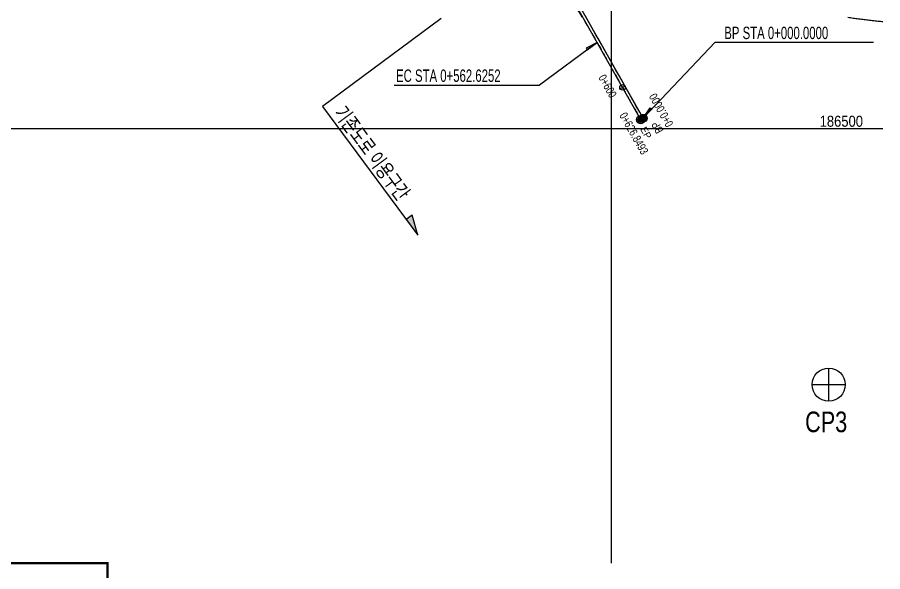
# Model space of a CAD drawing. Header units: inches. Extents: x 0 to 2523, y 0 to 1782.
# Drawn here: x 614 to 1242, y 713 to 1115 of the extents above; entities that cross this region are included whole.
import ezdxf
from ezdxf.enums import TextEntityAlignment as Align

# ---------------------------------------------------------------- set-up
doc = ezdxf.new("R2010")
doc.units = ezdxf.units.IN
doc.header["$LTSCALE"] = 12
doc.header["$MEASUREMENT"] = 0
doc.linetypes.add('HIDDEN', pattern=[0.375, 0.25, -0.125])
for name, color, linetype in [('CA-ALGN-CNTL', 2, 'Continuous'), ('CA-ALGN-IPLN', 1, 'Continuous'), ('CA-ALGN-STSM', 2, 'Continuous'), ('CA-ALGN-TEXT', 3, 'Continuous'), ('CA-LEAL', 1, 'Continuous'), ('CA-LEAT', 3, 'Continuous'), ('CV-GRID-LINE', 1, 'Continuous'), ('CV-GRID-TEXT', 4, 'Continuous'), ('CV-SURV-SYMB', 3, 'Continuous'), ('CV-SURV-TEXT', 3, 'Continuous'), ('CZ-LIN1', 7, 'Continuous'), ('CZ-TEX1', 6, 'Continuous')]:
    doc.layers.add(name, color=color, linetype=linetype)
doc.styles.add('GHS', font='Dotum.ttf')
doc.styles.get("Standard").update_dxf_attribs({"font": 'Dotum.ttf'})

msp = doc.modelspace()

# ---------------------------------------------------------------- hatches: boundary and pattern name
at = {"layer": 'CA-LEAL'}
for points in [[(1034.54, 1096.49), (1026.49, 1092.34), (1027.35, 1091.17)], [(1073.99, 1048.02), (1072.94, 1049.01), (1067.84, 1041.53)]]:
    msp.add_hatch(color=1, dxfattribs=at).paths.add_polyline_path(points)
at = {"layer": 'CZ-LIN1'}
msp.add_hatch(color=256, dxfattribs=at).paths.add_polyline_path([(900.36, 971.23), (896.08, 968.07), (904.5, 956.69)])

# ---------------------------------------------------------------- linework, layer by layer
at = {"layer": 'CA-ALGN-CNTL', "linetype": 'HIDDEN', "ltscale": 2, "flags": 128}
msp.add_lwpolyline([(989.05, 1163.72), (989.45, 1163.22), (990.08, 1162.44), (990.7, 1161.66), (991.32, 1160.87), (991.94, 1160.09), (992.56, 1159.3), (993.17, 1158.51), (993.79, 1157.73), (994.4, 1156.94), (995.01, 1156.14), (995.62, 1155.35), (996.23, 1154.56), (996.84, 1153.76), (997.44, 1152.97), (998.04, 1152.17), (998.65, 1151.37), (999.25, 1150.57), (999.85, 1149.77), (1000.44, 1148.97), (1001.04, 1148.16), (1001.63, 1147.36), (1002.22, 1146.55), (1002.81, 1145.75), (1003.4, 1144.94), (1003.99, 1144.13), (1004.42, 1143.54), (1004.58, 1143.32), (1005.16, 1142.51), (1005.74, 1141.7), (1006.32, 1140.88), (1006.9, 1140.07), (1007.48, 1139.25), (1008.06, 1138.43), (1008.63, 1137.61), (1009.2, 1136.79), (1009.78, 1135.97), (1010.34, 1135.15), (1010.91, 1134.33), (1011.48, 1133.5), (1012.04, 1132.68), (1012.61, 1131.85), (1013.17, 1131.02), (1013.73, 1130.2), (1014.28, 1129.37), (1014.84, 1128.53), (1015.4, 1127.7), (1015.85, 1127.02), (1015.95, 1126.87), (1016.5, 1126.03), (1017.05, 1125.2), (1017.6, 1124.36), (1018.14, 1123.52), (1018.69, 1122.69), (1019.23, 1121.85), (1019.77, 1121.01), (1020.31, 1120.16), (1020.85, 1119.32), (1021.39, 1118.48), (1021.92, 1117.63), (1022.45, 1116.78), (1022.98, 1115.94), (1023.51, 1115.09), (1024.04, 1114.24), (1024.57, 1113.39), (1025.09, 1112.54), (1025.61, 1111.68), (1026.13, 1110.83), (1026.58, 1110.1), (1026.65, 1109.98), (1027.17, 1109.12), (1027.69, 1108.26), (1028.2, 1107.41), (1028.71, 1106.55), (1029.22, 1105.69), (1029.73, 1104.83), (1030.24, 1103.96), (1030.74, 1103.1), (1031.25, 1102.24), (1031.75, 1101.37), (1032.25, 1100.51), (1032.75, 1099.64), (1033.25, 1098.77), (1033.74, 1097.9), (1034.23, 1097.03), (1034.54, 1096.49), (1034.73, 1096.16), (1035.22, 1095.29), (1035.71, 1094.42), (1036.2, 1093.55), (1036.62, 1092.81), (1036.69, 1092.68), (1037.18, 1091.81), (1037.67, 1090.94), (1038.16, 1090.07), (1038.66, 1089.19), (1039.15, 1088.32), (1039.64, 1087.45), (1040.13, 1086.58), (1040.62, 1085.71), (1041.11, 1084.84), (1041.6, 1083.97), (1042.09, 1083.1), (1042.59, 1082.23), (1043.08, 1081.36), (1043.57, 1080.48), (1044.06, 1079.61), (1044.55, 1078.74), (1045.04, 1077.87), (1045.53, 1077), (1046.03, 1076.13), (1046.52, 1075.26), (1047.01, 1074.39), (1047.5, 1073.52), (1047.99, 1072.65), (1048.48, 1071.77), (1048.97, 1070.9), (1049.46, 1070.03), (1049.96, 1069.16), (1050.45, 1068.29), (1050.94, 1067.42), (1051.43, 1066.55), (1051.92, 1065.68), (1052.41, 1064.81), (1052.9, 1063.94), (1053.39, 1063.06), (1053.89, 1062.19), (1054.38, 1061.32), (1054.87, 1060.45), (1055.36, 1059.58), (1055.85, 1058.71), (1056.34, 1057.84), (1056.83, 1056.97), (1057.32, 1056.1), (1057.82, 1055.23), (1058.31, 1054.35), (1058.8, 1053.48), (1059.29, 1052.61), (1059.78, 1051.74), (1060.27, 1050.87), (1060.76, 1050), (1061.26, 1049.13), (1061.75, 1048.26), (1062.24, 1047.39), (1062.73, 1046.52), (1063.22, 1045.64), (1063.71, 1044.77), (1064.2, 1043.9), (1064.69, 1043.03), (1065.19, 1042.16), (1065.68, 1041.29), (1066.09, 1040.55), (1066.09, 1040.55)], dxfattribs=at)
at = {"layer": 'CA-ALGN-CNTL'}
for points in [[(1067.84, 1041.53), (1065.38, 1045.89), (1062.92, 1050.24), (1060.47, 1054.6), (1058.01, 1058.95), (1055.55, 1063.31), (1053.1, 1067.66), (1050.64, 1072.02), (1048.18, 1076.37), (1045.73, 1080.73), (1043.27, 1085.08), (1040.81, 1089.44), (1038.36, 1093.79), (1035.9, 1098.15), (1033.45, 1102.5), (1030.99, 1106.86), (1028.53, 1111.21), (1026.08, 1115.57)], [(1216.2, 1114.84), (1217.19, 1114.7), (1218.18, 1114.56), (1219.17, 1114.42), (1220.16, 1114.28), (1221.15, 1114.14), (1222.15, 1114.01), (1223.14, 1113.87), (1224.13, 1113.74), (1225.12, 1113.61), (1226.11, 1113.48), (1226.41, 1113.45), (1227.1, 1113.36), (1228.1, 1113.23), (1229.09, 1113.11), (1230.08, 1112.99), (1231.07, 1112.87), (1232.07, 1112.76), (1233.06, 1112.64), (1234.05, 1112.53), (1235.05, 1112.42), (1236.04, 1112.31), (1237.04, 1112.2), (1238.03, 1112.09), (1239.02, 1111.99), (1240.02, 1111.88), (1241.01, 1111.78), (1241.57, 1111.73)]]:
    msp.add_lwpolyline(points, dxfattribs=at)
at = {"layer": 'CA-ALGN-IPLN', "linetype": 'Continuous'}
msp.add_line((1067.84, 1041.53), (950.14, 1250.19), dxfattribs=at)
at = {"layer": 'CA-ALGN-IPLN'}
msp.add_line((1014.53, 1131.96), (1066.09, 1040.55), dxfattribs=at)
at = {"layer": 'CA-ALGN-STSM'}
for p, q in [((1054.65, 1064.92), (1051.16, 1062.95)), ((1054.65, 1064.92), (1051.16, 1062.95)), ((1067.84, 1041.53), (1064.35, 1039.57)), ((1066.09, 1040.55), (1069.58, 1042.52)), ((1066.1, 1040.55), (1069.58, 1042.51)), ((1066.97, 1041.04), (1065.22, 1040.06))]:
    msp.add_line(p, q, dxfattribs=at)
for centre, radius in [((1052.9, 1063.94), 2), ((1066.09, 1040.55), 3), ((1066.09, 1040.55), 2), ((1066.09, 1040.55), 2), ((1066.09, 1040.55), 1.3), ((1066.09, 1040.55), 1.3), ((1066.09, 1040.55), 1.3), ((1067.84, 1041.53), 2.86), ((1066.09, 1040.55), 1), ((1066.09, 1040.55), 1), ((1066.09, 1040.55), 1), ((1066.09, 1040.55), 1), ((1067.84, 1041.53), 2.6), ((1067.84, 1041.53), 2.6), ((1067.84, 1041.53), 2), ((1067.84, 1041.53), 2), ((1067.84, 1041.53), 2), ((1067.84, 1041.53), 2)]:
    msp.add_circle(centre, radius, dxfattribs=at)
at = {"layer": 'CA-LEAL', "color": 1}
for p, q in [((1034.54, 1096.49), (992.66, 1065.53)), ((1120.08, 1096.64), (1067.84, 1041.53))]:
    msp.add_line(p, q, dxfattribs=at)
for points in [[(1027.35, 1091.17), (1034.54, 1096.49), (1026.49, 1092.34)], [(1073.99, 1048.02), (1067.84, 1041.53), (1072.94, 1049.01)]]:
    msp.add_lwpolyline(points, close=True, dxfattribs=at)
for points in [[(1120.08, 1096.64), (1234.92, 1096.64)], [(887.35, 1065.53), (992.66, 1065.53)]]:
    msp.add_lwpolyline(points, dxfattribs=at)
at = {"layer": 'CV-GRID-LINE', "linetype": 'Continuous'}
for p, q in [((1044.84, 1034.04), (1044.84, 1534.04)), ((1044.84, 1034.04), (1044.84, 1534.04)), ((544.84, 1034.04), (1044.84, 1034.04)), ((544.84, 1034.04), (1044.84, 1034.04)), ((1044.84, 1034.04), (1241.57, 1034.04)), ((1044.84, 1034.04), (1241.57, 1034.04)), ((1044.84, 718.78), (1044.84, 1034.04)), ((1044.84, 718.78), (1044.84, 1034.04))]:
    msp.add_line(p, q, dxfattribs=at)
at = {"layer": 'CV-SURV-SYMB', "linetype": 'Continuous'}
for p, q in [((1202.42, 836.29), (1202.42, 860.29)), ((1202.42, 836.29), (1202.42, 860.29)), ((1202.42, 836.29), (1202.42, 860.29)), ((1190.42, 848.29), (1214.42, 848.29)), ((1190.42, 848.29), (1214.42, 848.29)), ((1190.42, 848.29), (1214.42, 848.29))]:
    msp.add_line(p, q, dxfattribs=at)
msp.add_circle((1202.42, 848.29), 12, dxfattribs=at)
msp.add_circle((1202.42, 848.29), 12, dxfattribs=at)
msp.add_circle((1202.42, 848.29), 12, dxfattribs=at)
at = {"layer": 'CZ-LIN1'}
for p, q in [((921.54, 1113.82), (835.41, 1050.14)), ((835.41, 1050.14), (904.5, 956.69)), ((900.36, 971.23), (896.08, 968.07)), ((904.5, 956.69), (900.36, 971.23))]:
    msp.add_line(p, q, dxfattribs=at)
at = {"layer": 'CZ-LIN1', "const_width": 1.5}
msp.add_lwpolyline([(208.5, 718.78), (679.56, 718.78), (679.56, 189.44), (208.5, 189.44)], close=True, dxfattribs=at)

# ---------------------------------------------------------------- texts
at = {"layer": 'CA-ALGN-TEXT', "style": 'GHS', "width": 0.8}
for s, p in [('0+600', (1039.51, 1063.38)), ('0+626.8493', (1058.59, 1029.08))]:
    msp.add_text(s, height=6, rotation=299.42581, dxfattribs=at).set_placement(p, align=Align.CENTER)
for s, p in [('0+0.0000', (1090.04, 1037.36)), ('BP', (1082.89, 1032.66))]:
    msp.add_text(s, height=6, rotation=119.42581, dxfattribs=at).set_placement(p)
at = {"layer": 'CA-ALGN-TEXT'}
msp.add_text('EP', height=5, rotation=299.42581, dxfattribs=at).set_placement((1065.61, 1033.6))
at = {"layer": 'CA-LEAT', "style": 'GHS', "width": 0.7}
for s, p in [('BP STA 0+000.0000', (1126.72, 1098.98)), ('EC STA 0+562.6252', (888.75, 1067.94))]:
    msp.add_text(s, height=9, rotation=360, dxfattribs=at).set_placement(p)
at = {"layer": 'CV-GRID-TEXT', "linetype": 'Continuous', "style": 'GHS', "width": 0.9}
msp.add_text('186500', height=8, dxfattribs=at).set_placement((1195.85, 1035.38))
at = {"layer": 'CV-SURV-TEXT', "color": 2, "style": 'GHS', "width": 0.8}
msp.add_text('CP3', height=15, dxfattribs=at).set_placement((1185.31, 813.79))
at = {"layer": 'CZ-TEX1', "style": 'GHS', "width": 0.7}
msp.add_text('기존도로 이용구간', height=11, rotation=306.47424, dxfattribs=at).set_placement((843.07, 1045.24))

doc.saveas('drawing.dxf')
